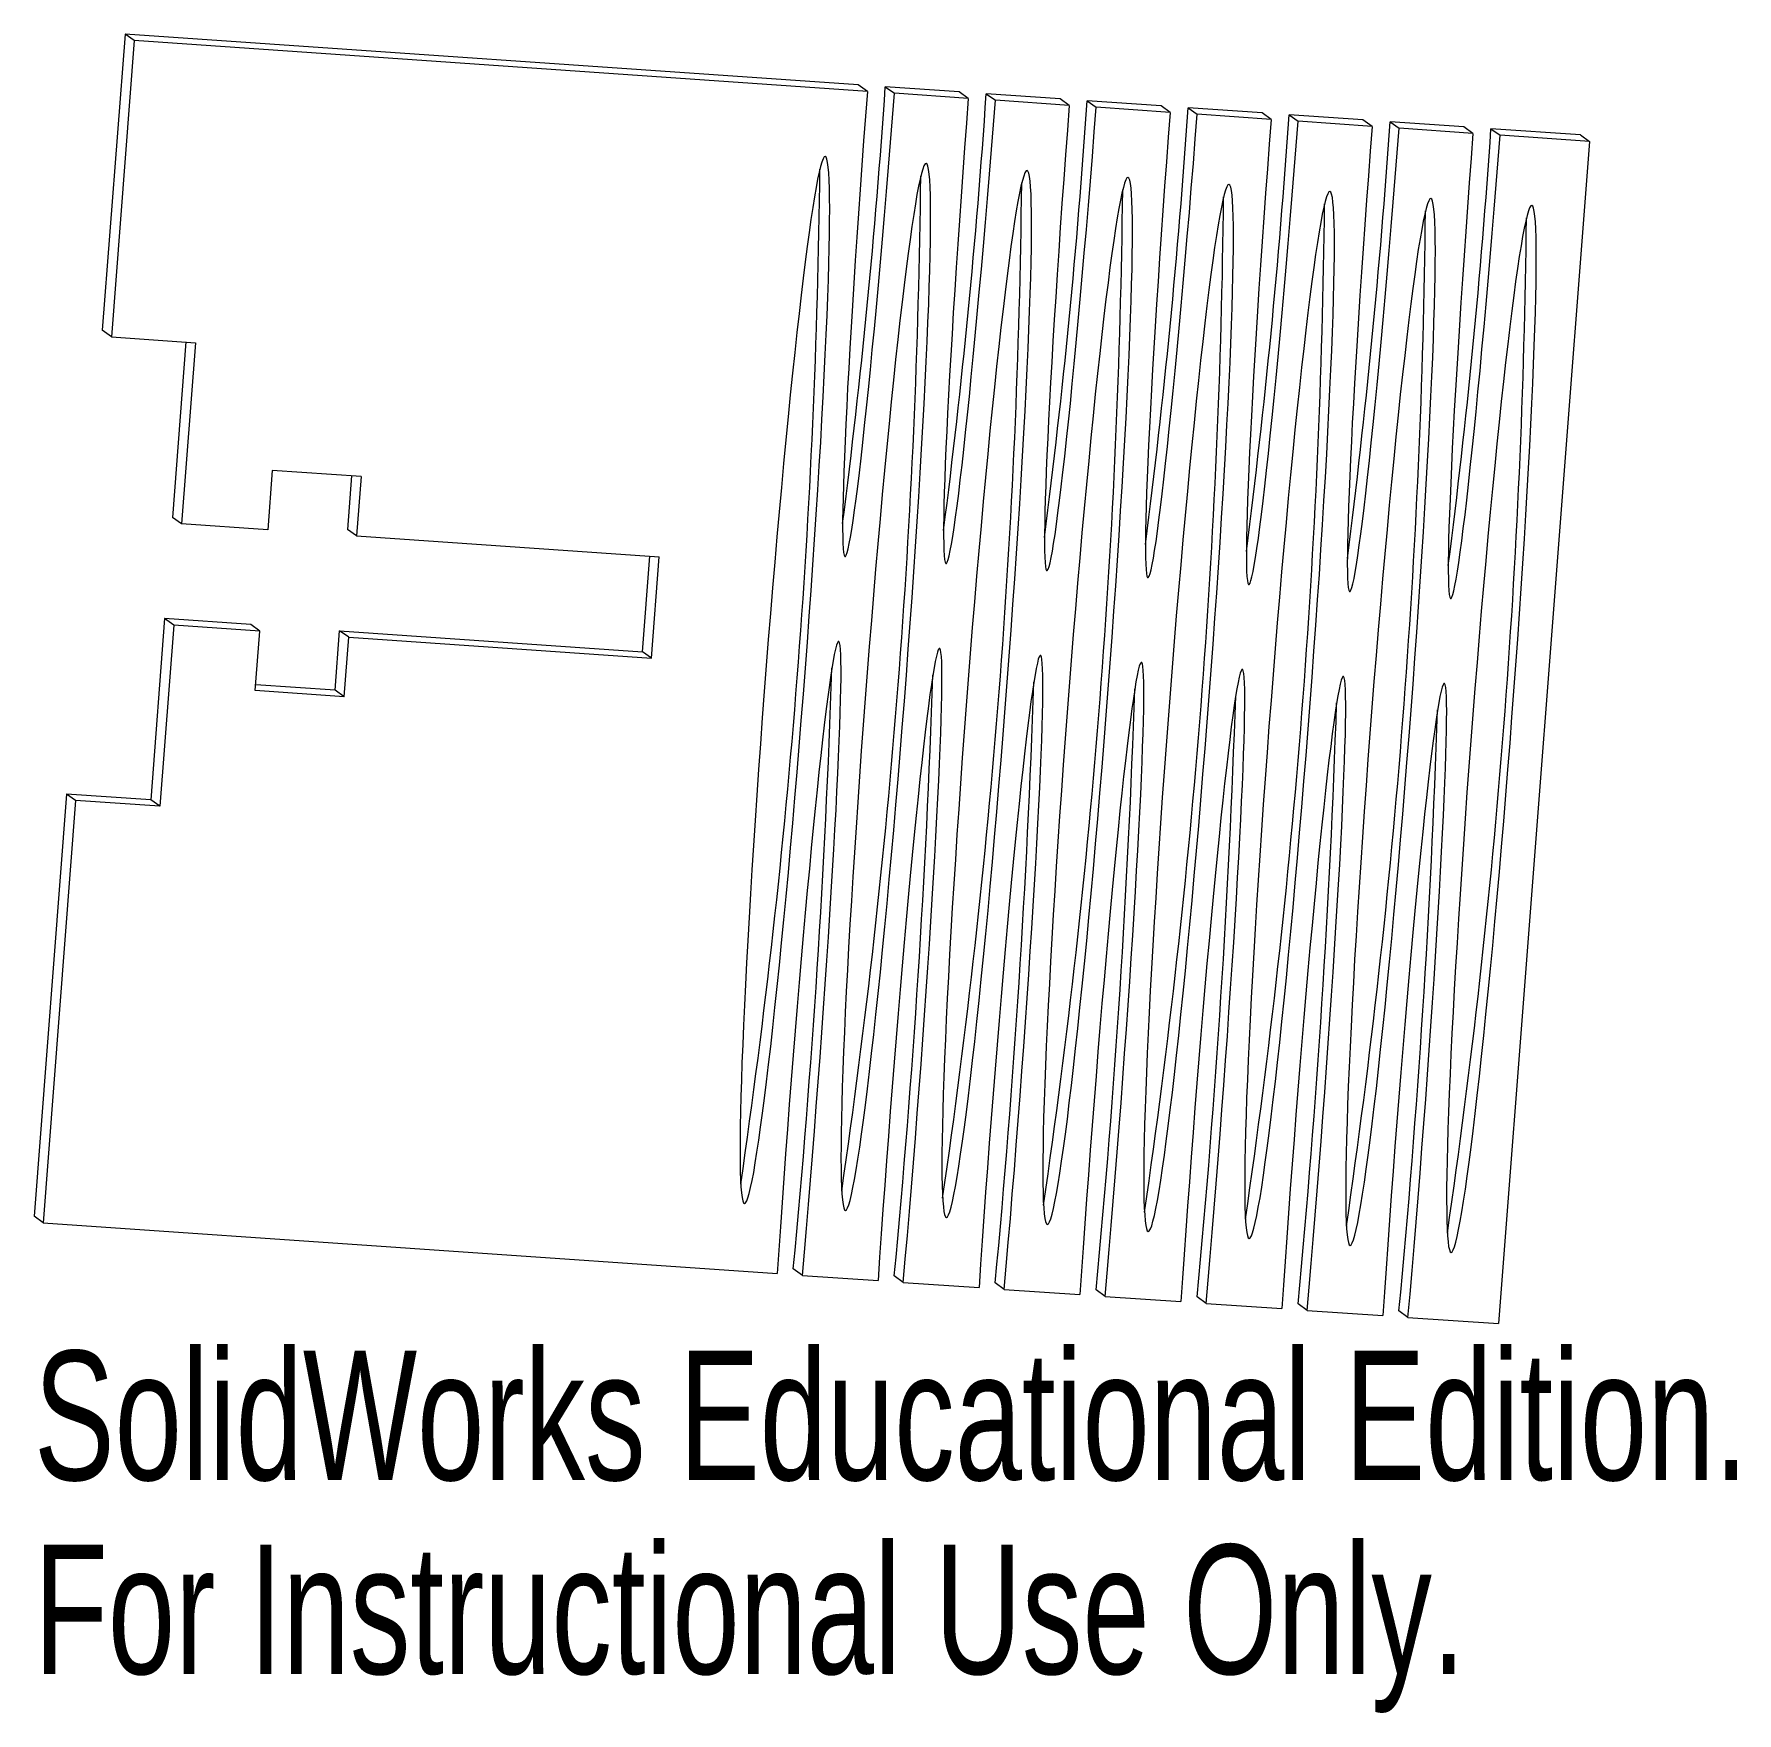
# Model space of a CAD drawing. Header units: inches. Extents: x -1.49 to 1.02, y -0.63 to 1.84.
import ezdxf

# ---------------------------------------------------------------- set-up
doc = ezdxf.new("R2010")
doc.units = ezdxf.units.IN
doc.header["$MEASUREMENT"] = 0
doc.styles.add('SLDTEXTSTYLE0', font='TXT', dxfattribs={"width": 0.7})

msp = doc.modelspace()

# ---------------------------------------------------------------- linework, layer by layer
at = {"color": 7, "linetype": 'Continuous', "lineweight": 15}
for p, q in [((-1.3528, 1.8437), (-1.3864, 1.4075)), ((-1.3394, 1.8341), (-1.3731, 1.3979)), ((-1.3394, 1.8341), (-1.3528, 1.8437)), ((-0.2728, 1.7689), (-1.3528, 1.8437)), ((-0.2594, 1.7593), (-1.3394, 1.8341)), ((-0.2594, 1.7593), (-0.2728, 1.7689)), ((-0.233, 1.7661), (-0.2196, 1.7565)), ((-0.1241, 1.7586), (-0.233, 1.7661)), ((-0.1107, 1.749), (-0.2196, 1.7565)), ((-0.1107, 1.749), (-0.1241, 1.7586)), ((-0.0843, 1.7558), (-0.0709, 1.7462)), ((0.0246, 1.7483), (-0.0843, 1.7558)), ((0.038, 1.7387), (-0.0709, 1.7462)), ((0.038, 1.7387), (0.0246, 1.7483)), ((0.0644, 1.7455), (0.0778, 1.7359)), ((0.1733, 1.738), (0.0644, 1.7455)), ((0.1867, 1.7284), (0.0778, 1.7359)), ((0.1867, 1.7284), (0.1733, 1.738)), ((0.2131, 1.7352), (0.2265, 1.7256)), ((0.322, 1.7277), (0.2131, 1.7352)), ((0.3354, 1.7181), (0.2265, 1.7256)), ((0.3354, 1.7181), (0.322, 1.7277)), ((0.3618, 1.7249), (0.3752, 1.7153)), ((0.4707, 1.7174), (0.3618, 1.7249)), ((0.4841, 1.7078), (0.3752, 1.7153)), ((0.4841, 1.7078), (0.4707, 1.7174)), ((0.5105, 1.7146), (0.5239, 1.705)), ((0.6194, 1.7071), (0.5105, 1.7146)), ((0.6327, 1.6975), (0.6194, 1.7071)), ((0.6327, 1.6975), (0.5239, 1.705)), ((0.6592, 1.7043), (0.6726, 1.6947)), ((0.791, 1.6952), (0.6592, 1.7043)), ((0.8044, 1.6856), (0.6702, -0.0551)), ((0.8044, 1.6856), (0.6726, 1.6947)), ((0.791, 1.6952), (0.8044, 1.6856)), ((-1.3731, 1.3979), (-1.3864, 1.4075)), ((-1.3731, 1.3979), (-1.2492, 1.3893)), ((-1.2632, 1.3903), (-1.2831, 1.1321)), ((-1.2492, 1.3893), (-1.2697, 1.1225)), ((-1.1361, 1.2013), (-1.1428, 1.1138)), ((-1.0052, 1.1922), (-1.1361, 1.2013)), ((-1.0192, 1.1932), (-1.0253, 1.1143)), ((-1.0052, 1.1922), (-1.012, 1.1047)), ((-1.2697, 1.1225), (-1.2831, 1.1321)), ((-1.1428, 1.1138), (-1.2697, 1.1225)), ((-1.012, 1.1047), (-1.0253, 1.1143)), ((-1.012, 1.1047), (-0.5659, 1.0738)), ((-0.5907, 0.9342), (-0.5799, 1.0748)), ((-0.5774, 0.9246), (-0.5659, 1.0738)), ((-1.2946, 0.9829), (-1.3151, 0.7161)), ((-1.2812, 0.9733), (-1.2946, 0.9829)), ((-1.1677, 0.9741), (-1.2946, 0.9829)), ((-1.2812, 0.9733), (-1.3018, 0.7066)), ((-1.1543, 0.9646), (-1.2812, 0.9733)), ((-1.1543, 0.9646), (-1.1677, 0.9741)), ((-1.1611, 0.877), (-1.1543, 0.9646)), ((-1.0436, 0.8775), (-1.0368, 0.9651)), ((-1.0235, 0.9555), (-1.0368, 0.9651)), ((-1.0368, 0.9651), (-0.5907, 0.9342)), ((-1.0302, 0.868), (-1.0235, 0.9555)), ((-1.0235, 0.9555), (-0.5774, 0.9246)), ((-0.5774, 0.9246), (-0.5907, 0.9342)), ((-1.0436, 0.8775), (-1.1604, 0.8856)), ((-1.0302, 0.868), (-1.1611, 0.877)), ((-1.0302, 0.868), (-1.0436, 0.8775)), ((-1.439, 0.7247), (-1.487, 0.103)), ((-1.4257, 0.7151), (-1.4736, 0.0934)), ((-1.4257, 0.7151), (-1.439, 0.7247)), ((-1.3151, 0.7161), (-1.439, 0.7247)), ((-1.3018, 0.7066), (-1.4257, 0.7151)), ((-1.3018, 0.7066), (-1.3151, 0.7161)), ((-1.4736, 0.0934), (-1.487, 0.103)), ((-1.4736, 0.0934), (-0.3923, 0.0185)), ((-0.3552, 0.0159), (-0.3685, 0.0255)), ((-0.3552, 0.0159), (-0.2436, 0.0082)), ((-0.2065, 0.0056), (-0.2198, 0.0152)), ((-0.2065, 0.0056), (-0.0949, -0.0021)), ((-0.0578, -0.0047), (-0.0711, 0.0049)), ((-0.0578, -0.0047), (0.0538, -0.0124)), ((0.0909, -0.015), (0.0776, -0.0054)), ((0.0909, -0.015), (0.2025, -0.0227)), ((0.2396, -0.0253), (0.2263, -0.0157)), ((0.2396, -0.0253), (0.3512, -0.033)), ((0.3883, -0.0356), (0.375, -0.026)), ((0.3883, -0.0356), (0.4999, -0.0433)), ((0.537, -0.0459), (0.5237, -0.0363)), ((0.537, -0.0459), (0.6702, -0.0551))]:
    msp.add_line(p, q, dxfattribs=at)
at = {"color": 7, "linetype": 'Continuous', "lineweight": 15, "flags": 128}
for points in [[(-0.2594, 1.7593), (-0.2622, 1.7229), (-0.2649, 1.6866), (-0.2676, 1.6505), (-0.2701, 1.6148), (-0.2726, 1.5794), (-0.275, 1.5445), (-0.2773, 1.5103), (-0.2794, 1.4767), (-0.2815, 1.4439), (-0.2834, 1.412), (-0.2852, 1.3812), (-0.2869, 1.3513), (-0.2885, 1.3227), (-0.2899, 1.2952), (-0.2912, 1.2691), (-0.2923, 1.2443), (-0.2933, 1.2211), (-0.2941, 1.1993), (-0.2948, 1.1791), (-0.2953, 1.1606), (-0.2956, 1.1437), (-0.2958, 1.1286), (-0.2959, 1.1153), (-0.2957, 1.1038), (-0.2954, 1.0941), (-0.295, 1.0864), (-0.2944, 1.0805), (-0.2936, 1.0766), (-0.2927, 1.0746), (-0.2917, 1.0745), (-0.2905, 1.0764), (-0.2891, 1.0801), (-0.2876, 1.0859), (-0.286, 1.0935), (-0.2842, 1.103), (-0.2823, 1.1144), (-0.2803, 1.1275), (-0.2782, 1.1425), (-0.276, 1.1592), (-0.2736, 1.1776), (-0.2712, 1.1977), (-0.2687, 1.2194), (-0.2661, 1.2425), (-0.2634, 1.2672), (-0.2606, 1.2932), (-0.2578, 1.3205), (-0.255, 1.3491), (-0.2521, 1.3789), (-0.2491, 1.4097), (-0.2462, 1.4415), (-0.2432, 1.4742), (-0.2402, 1.5077), (-0.2372, 1.5419), (-0.2342, 1.5767), (-0.2312, 1.6121), (-0.2283, 1.6478), (-0.2253, 1.6839), (-0.2225, 1.7202), (-0.2196, 1.7565)], [(-0.1107, 1.749), (-0.1135, 1.7126), (-0.1162, 1.6763), (-0.1189, 1.6402), (-0.1214, 1.6045), (-0.1239, 1.5691), (-0.1263, 1.5342), (-0.1286, 1.4999), (-0.1307, 1.4664), (-0.1328, 1.4336), (-0.1347, 1.4017), (-0.1366, 1.3709), (-0.1382, 1.341), (-0.1398, 1.3124), (-0.1412, 1.2849), (-0.1425, 1.2588), (-0.1436, 1.234), (-0.1446, 1.2108), (-0.1454, 1.189), (-0.1461, 1.1688), (-0.1466, 1.1503), (-0.1469, 1.1334), (-0.1471, 1.1183), (-0.1472, 1.105), (-0.147, 1.0935), (-0.1467, 1.0838), (-0.1463, 1.0761), (-0.1457, 1.0702), (-0.1449, 1.0663), (-0.144, 1.0643), (-0.143, 1.0642), (-0.1418, 1.0661), (-0.1404, 1.0698), (-0.1389, 1.0756), (-0.1373, 1.0832), (-0.1355, 1.0927), (-0.1336, 1.1041), (-0.1316, 1.1172), (-0.1295, 1.1322), (-0.1273, 1.1489), (-0.1249, 1.1673), (-0.1225, 1.1874), (-0.12, 1.2091), (-0.1174, 1.2322), (-0.1147, 1.2569), (-0.1119, 1.2829), (-0.1091, 1.3102), (-0.1063, 1.3388), (-0.1034, 1.3686), (-0.1004, 1.3994), (-0.0975, 1.4312), (-0.0945, 1.4639), (-0.0915, 1.4974), (-0.0885, 1.5316), (-0.0855, 1.5664), (-0.0825, 1.6018), (-0.0796, 1.6375), (-0.0766, 1.6736), (-0.0738, 1.7099), (-0.0709, 1.7462)], [(0.038, 1.7387), (0.0352, 1.7023), (0.0325, 1.666), (0.0298, 1.6299), (0.0273, 1.5942), (0.0248, 1.5588), (0.0224, 1.5239), (0.0201, 1.4896), (0.018, 1.4561), (0.0159, 1.4233), (0.014, 1.3914), (0.0121, 1.3606), (0.0105, 1.3307), (0.0089, 1.3021), (0.0075, 1.2746), (0.0062, 1.2485), (0.0051, 1.2237), (0.0041, 1.2005), (0.0033, 1.1787), (0.0026, 1.1585), (0.0021, 1.14), (0.0018, 1.1231), (0.0016, 1.108), (0.0015, 1.0947), (0.0017, 1.0832), (0.0019, 1.0735), (0.0024, 1.0658), (0.003, 1.0599), (0.0037, 1.056), (0.0047, 1.054), (0.0057, 1.0539), (0.0069, 1.0558), (0.0083, 1.0595), (0.0098, 1.0653), (0.0114, 1.0729), (0.0132, 1.0824), (0.015, 1.0938), (0.0171, 1.1069), (0.0192, 1.1219), (0.0214, 1.1386), (0.0238, 1.157), (0.0262, 1.1771), (0.0287, 1.1988), (0.0313, 1.2219), (0.034, 1.2466), (0.0368, 1.2726), (0.0396, 1.2999), (0.0424, 1.3285), (0.0453, 1.3583), (0.0483, 1.3891), (0.0512, 1.4209), (0.0542, 1.4536), (0.0572, 1.4871), (0.0602, 1.5213), (0.0632, 1.5561), (0.0662, 1.5915), (0.0691, 1.6272), (0.0721, 1.6633), (0.0749, 1.6996), (0.0778, 1.7359)], [(0.1867, 1.7284), (0.1839, 1.692), (0.1812, 1.6557), (0.1785, 1.6196), (0.176, 1.5839), (0.1735, 1.5485), (0.1711, 1.5136), (0.1688, 1.4793), (0.1667, 1.4458), (0.1646, 1.413), (0.1627, 1.3811), (0.1608, 1.3503), (0.1592, 1.3204), (0.1576, 1.2918), (0.1562, 1.2643), (0.1549, 1.2382), (0.1538, 1.2134), (0.1528, 1.1902), (0.152, 1.1684), (0.1513, 1.1482), (0.1508, 1.1297), (0.1505, 1.1128), (0.1503, 1.0977), (0.1502, 1.0844), (0.1504, 1.0729), (0.1506, 1.0632), (0.1511, 1.0555), (0.1517, 1.0496), (0.1524, 1.0457), (0.1534, 1.0437), (0.1544, 1.0436), (0.1556, 1.0455), (0.157, 1.0492), (0.1585, 1.055), (0.1601, 1.0626), (0.1619, 1.0721), (0.1637, 1.0835), (0.1658, 1.0966), (0.1679, 1.1116), (0.1701, 1.1283), (0.1725, 1.1467), (0.1749, 1.1668), (0.1774, 1.1885), (0.18, 1.2116), (0.1827, 1.2363), (0.1854, 1.2623), (0.1883, 1.2896), (0.1911, 1.3182), (0.194, 1.348), (0.197, 1.3788), (0.1999, 1.4106), (0.2029, 1.4433), (0.2059, 1.4768), (0.2089, 1.511), (0.2119, 1.5458), (0.2149, 1.5812), (0.2178, 1.6169), (0.2208, 1.653), (0.2236, 1.6893), (0.2265, 1.7256)], [(0.3354, 1.7181), (0.3326, 1.6817), (0.3299, 1.6454), (0.3272, 1.6093), (0.3247, 1.5736), (0.3222, 1.5382), (0.3198, 1.5033), (0.3175, 1.469), (0.3154, 1.4355), (0.3133, 1.4027), (0.3114, 1.3708), (0.3095, 1.34), (0.3079, 1.3101), (0.3063, 1.2815), (0.3049, 1.254), (0.3036, 1.2279), (0.3025, 1.2031), (0.3015, 1.1799), (0.3007, 1.1581), (0.3, 1.1379), (0.2995, 1.1194), (0.2992, 1.1025), (0.299, 1.0874), (0.2989, 1.0741), (0.2991, 1.0626), (0.2993, 1.0529), (0.2998, 1.0452), (0.3004, 1.0393), (0.3011, 1.0354), (0.3021, 1.0334), (0.3031, 1.0333), (0.3043, 1.0352), (0.3057, 1.0389), (0.3072, 1.0447), (0.3088, 1.0523), (0.3106, 1.0618), (0.3124, 1.0732), (0.3145, 1.0863), (0.3166, 1.1013), (0.3188, 1.118), (0.3211, 1.1364), (0.3236, 1.1565), (0.3261, 1.1782), (0.3287, 1.2013), (0.3314, 1.226), (0.3341, 1.252), (0.337, 1.2793), (0.3398, 1.3079), (0.3427, 1.3377), (0.3457, 1.3685), (0.3486, 1.4003), (0.3516, 1.433), (0.3546, 1.4665), (0.3576, 1.5007), (0.3606, 1.5355), (0.3636, 1.5709), (0.3665, 1.6066), (0.3695, 1.6427), (0.3723, 1.679), (0.3752, 1.7153)], [(0.4841, 1.7078), (0.4813, 1.6714), (0.4786, 1.6351), (0.4759, 1.599), (0.4734, 1.5633), (0.4709, 1.5279), (0.4685, 1.493), (0.4662, 1.4587), (0.4641, 1.4252), (0.462, 1.3924), (0.4601, 1.3605), (0.4582, 1.3297), (0.4566, 1.2998), (0.455, 1.2712), (0.4536, 1.2437), (0.4523, 1.2176), (0.4512, 1.1928), (0.4502, 1.1696), (0.4494, 1.1478), (0.4487, 1.1276), (0.4482, 1.1091), (0.4479, 1.0922), (0.4477, 1.0771), (0.4476, 1.0638), (0.4478, 1.0523), (0.448, 1.0426), (0.4485, 1.0349), (0.4491, 1.029), (0.4498, 1.0251), (0.4508, 1.0231), (0.4518, 1.023), (0.453, 1.0248), (0.4544, 1.0286), (0.4559, 1.0344), (0.4575, 1.042), (0.4593, 1.0515), (0.4611, 1.0629), (0.4631, 1.076), (0.4653, 1.091), (0.4675, 1.1077), (0.4698, 1.1261), (0.4723, 1.1462), (0.4748, 1.1678), (0.4774, 1.191), (0.4801, 1.2157), (0.4828, 1.2417), (0.4857, 1.269), (0.4885, 1.2976), (0.4914, 1.3274), (0.4944, 1.3582), (0.4973, 1.39), (0.5003, 1.4227), (0.5033, 1.4562), (0.5063, 1.4904), (0.5093, 1.5252), (0.5123, 1.5606), (0.5152, 1.5963), (0.5182, 1.6324), (0.521, 1.6687), (0.5239, 1.705)], [(0.6327, 1.6975), (0.63, 1.6611), (0.6273, 1.6248), (0.6246, 1.5887), (0.6221, 1.553), (0.6196, 1.5176), (0.6172, 1.4827), (0.6149, 1.4484), (0.6128, 1.4149), (0.6107, 1.3821), (0.6088, 1.3502), (0.6069, 1.3194), (0.6052, 1.2895), (0.6037, 1.2609), (0.6023, 1.2334), (0.601, 1.2073), (0.5999, 1.1825), (0.5989, 1.1593), (0.5981, 1.1375), (0.5974, 1.1173), (0.5969, 1.0988), (0.5966, 1.0819), (0.5964, 1.0668), (0.5963, 1.0535), (0.5965, 1.042), (0.5967, 1.0323), (0.5972, 1.0246), (0.5978, 1.0187), (0.5985, 1.0148), (0.5994, 1.0128), (0.6005, 1.0127), (0.6017, 1.0145), (0.6031, 1.0183), (0.6046, 1.0241), (0.6062, 1.0317), (0.608, 1.0412), (0.6098, 1.0526), (0.6118, 1.0657), (0.614, 1.0807), (0.6162, 1.0974), (0.6185, 1.1158), (0.621, 1.1359), (0.6235, 1.1575), (0.6261, 1.1807), (0.6288, 1.2054), (0.6315, 1.2314), (0.6344, 1.2587), (0.6372, 1.2873), (0.6401, 1.3171), (0.6431, 1.3479), (0.646, 1.3797), (0.649, 1.4124), (0.652, 1.4459), (0.655, 1.4801), (0.658, 1.5149), (0.661, 1.5503), (0.6639, 1.586), (0.6669, 1.6221), (0.6697, 1.6584), (0.6726, 1.6947)], [(-0.4404, 0.1218), (-0.4389, 0.1227), (-0.4372, 0.1255), (-0.4354, 0.1302), (-0.4335, 0.1367), (-0.4314, 0.1452), (-0.4293, 0.1555), (-0.4269, 0.1676), (-0.4245, 0.1816), (-0.422, 0.1973), (-0.4194, 0.2148), (-0.4166, 0.2339), (-0.4138, 0.2547), (-0.4109, 0.277), (-0.408, 0.3009), (-0.4049, 0.3263), (-0.4018, 0.353), (-0.3987, 0.3811), (-0.3955, 0.4105), (-0.3922, 0.4411), (-0.389, 0.4728), (-0.3857, 0.5056), (-0.3824, 0.5393), (-0.3791, 0.5738), (-0.3758, 0.6092), (-0.3726, 0.6453), (-0.3693, 0.682), (-0.3661, 0.7192), (-0.3629, 0.7569), (-0.3597, 0.7949), (-0.3567, 0.8331), (-0.3536, 0.8715), (-0.3507, 0.9099), (-0.3478, 0.9483), (-0.345, 0.9866), (-0.3423, 1.0246), (-0.3396, 1.0623), (-0.3371, 1.0996), (-0.3347, 1.1363), (-0.3324, 1.1725), (-0.3302, 1.208), (-0.3282, 1.2426), (-0.3263, 1.2764), (-0.3245, 1.3093), (-0.3229, 1.3411), (-0.3214, 1.3718), (-0.32, 1.4013), (-0.3188, 1.4295), (-0.3178, 1.4565), (-0.3169, 1.482), (-0.3162, 1.506), (-0.3156, 1.5285), (-0.3152, 1.5495), (-0.315, 1.5688), (-0.3149, 1.5864), (-0.315, 1.6023), (-0.3153, 1.6164), (-0.3157, 1.6288), (-0.3163, 1.6393), (-0.317, 1.6479), (-0.3179, 1.6547), (-0.319, 1.6596), (-0.3202, 1.6625), (-0.3215, 1.6636), (-0.3231, 1.6627), (-0.3247, 1.66), (-0.3265, 1.6553), (-0.3284, 1.6487), (-0.3305, 1.6403), (-0.3327, 1.6299), (-0.335, 1.6178), (-0.3374, 1.6038), (-0.3399, 1.5881), (-0.3426, 1.5707), (-0.3453, 1.5515), (-0.3481, 1.5308), (-0.351, 1.5084), (-0.354, 1.4845), (-0.357, 1.4592), (-0.3601, 1.4324), (-0.3633, 1.4043), (-0.3665, 1.3749), (-0.3697, 1.3443), (-0.3729, 1.3126), (-0.3762, 1.2799), (-0.3795, 1.2462), (-0.3828, 1.2116), (-0.3861, 1.1762), (-0.3894, 1.1401), (-0.3926, 1.1034), (-0.3959, 1.0662), (-0.399, 1.0285), (-0.4022, 0.9906), (-0.4053, 0.9523), (-0.4083, 0.9139), (-0.4113, 0.8755), (-0.4142, 0.8371), (-0.417, 0.7988), (-0.4197, 0.7608), (-0.4223, 0.7231), (-0.4248, 0.6859), (-0.4272, 0.6491), (-0.4295, 0.6129), (-0.4317, 0.5775), (-0.4337, 0.5428), (-0.4357, 0.509), (-0.4374, 0.4762), (-0.4391, 0.4443), (-0.4406, 0.4136), (-0.4419, 0.3841), (-0.4431, 0.3559), (-0.4441, 0.329), (-0.445, 0.3035), (-0.4457, 0.2794), (-0.4463, 0.2569), (-0.4467, 0.236), (-0.4469, 0.2167), (-0.447, 0.199), (-0.4469, 0.1831), (-0.4467, 0.169), (-0.4463, 0.1567), (-0.4457, 0.1462), (-0.4449, 0.1375), (-0.444, 0.1307), (-0.443, 0.1259), (-0.4418, 0.1229), (-0.4404, 0.1218)], [(-0.2917, 0.1115), (-0.2902, 0.1124), (-0.2885, 0.1152), (-0.2867, 0.1199), (-0.2848, 0.1264), (-0.2827, 0.1349), (-0.2806, 0.1452), (-0.2782, 0.1573), (-0.2758, 0.1713), (-0.2733, 0.187), (-0.2707, 0.2045), (-0.2679, 0.2236), (-0.2651, 0.2444), (-0.2622, 0.2667), (-0.2593, 0.2906), (-0.2562, 0.316), (-0.2531, 0.3427), (-0.25, 0.3708), (-0.2468, 0.4002), (-0.2435, 0.4308), (-0.2403, 0.4625), (-0.237, 0.4953), (-0.2337, 0.529), (-0.2304, 0.5635), (-0.2271, 0.5989), (-0.2239, 0.635), (-0.2206, 0.6717), (-0.2174, 0.7089), (-0.2142, 0.7466), (-0.211, 0.7846), (-0.208, 0.8228), (-0.2049, 0.8612), (-0.202, 0.8996), (-0.1991, 0.938), (-0.1963, 0.9763), (-0.1936, 1.0143), (-0.1909, 1.052), (-0.1884, 1.0893), (-0.186, 1.126), (-0.1837, 1.1622), (-0.1815, 1.1977), (-0.1795, 1.2323), (-0.1776, 1.2661), (-0.1758, 1.299), (-0.1742, 1.3308), (-0.1727, 1.3615), (-0.1713, 1.391), (-0.1701, 1.4192), (-0.1691, 1.4462), (-0.1682, 1.4717), (-0.1675, 1.4957), (-0.1669, 1.5182), (-0.1665, 1.5392), (-0.1663, 1.5585), (-0.1662, 1.5761), (-0.1663, 1.592), (-0.1666, 1.6061), (-0.167, 1.6185), (-0.1676, 1.629), (-0.1683, 1.6376), (-0.1692, 1.6444), (-0.1703, 1.6493), (-0.1715, 1.6522), (-0.1728, 1.6533), (-0.1744, 1.6524), (-0.176, 1.6497), (-0.1778, 1.645), (-0.1797, 1.6384), (-0.1818, 1.63), (-0.184, 1.6196), (-0.1863, 1.6075), (-0.1887, 1.5935), (-0.1912, 1.5778), (-0.1939, 1.5604), (-0.1966, 1.5412), (-0.1994, 1.5205), (-0.2023, 1.4981), (-0.2053, 1.4742), (-0.2083, 1.4489), (-0.2114, 1.4221), (-0.2146, 1.394), (-0.2178, 1.3646), (-0.221, 1.334), (-0.2243, 1.3023), (-0.2275, 1.2696), (-0.2308, 1.2359), (-0.2341, 1.2013), (-0.2374, 1.1659), (-0.2407, 1.1298), (-0.2439, 1.0931), (-0.2472, 1.0559), (-0.2503, 1.0182), (-0.2535, 0.9803), (-0.2566, 0.942), (-0.2596, 0.9036), (-0.2626, 0.8652), (-0.2655, 0.8268), (-0.2683, 0.7885), (-0.271, 0.7505), (-0.2736, 0.7128), (-0.2761, 0.6756), (-0.2785, 0.6388), (-0.2808, 0.6026), (-0.283, 0.5672), (-0.285, 0.5325), (-0.287, 0.4987), (-0.2887, 0.4659), (-0.2904, 0.434), (-0.2919, 0.4033), (-0.2932, 0.3738), (-0.2944, 0.3456), (-0.2954, 0.3187), (-0.2963, 0.2932), (-0.297, 0.2691), (-0.2976, 0.2466), (-0.298, 0.2257), (-0.2982, 0.2064), (-0.2983, 0.1887), (-0.2982, 0.1728), (-0.298, 0.1587), (-0.2976, 0.1464), (-0.297, 0.1359), (-0.2962, 0.1272), (-0.2953, 0.1204), (-0.2943, 0.1156), (-0.2931, 0.1126), (-0.2917, 0.1115)], [(-0.143, 0.1012), (-0.1415, 0.1021), (-0.1398, 0.1049), (-0.138, 0.1096), (-0.1361, 0.1161), (-0.134, 0.1246), (-0.1319, 0.1349), (-0.1296, 0.147), (-0.1271, 0.161), (-0.1246, 0.1767), (-0.122, 0.1942), (-0.1192, 0.2133), (-0.1164, 0.2341), (-0.1135, 0.2564), (-0.1106, 0.2803), (-0.1075, 0.3057), (-0.1044, 0.3324), (-0.1013, 0.3605), (-0.0981, 0.3899), (-0.0949, 0.4205), (-0.0916, 0.4522), (-0.0883, 0.4849), (-0.085, 0.5187), (-0.0817, 0.5532), (-0.0784, 0.5886), (-0.0752, 0.6247), (-0.0719, 0.6614), (-0.0687, 0.6986), (-0.0655, 0.7363), (-0.0624, 0.7743), (-0.0593, 0.8125), (-0.0562, 0.8509), (-0.0533, 0.8893), (-0.0504, 0.9277), (-0.0476, 0.966), (-0.0449, 1.004), (-0.0422, 1.0417), (-0.0397, 1.079), (-0.0373, 1.1157), (-0.035, 1.1519), (-0.0329, 1.1874), (-0.0308, 1.222), (-0.0289, 1.2558), (-0.0271, 1.2887), (-0.0255, 1.3205), (-0.024, 1.3512), (-0.0226, 1.3807), (-0.0214, 1.4089), (-0.0204, 1.4359), (-0.0195, 1.4614), (-0.0188, 1.4854), (-0.0182, 1.5079), (-0.0178, 1.5289), (-0.0176, 1.5482), (-0.0175, 1.5658), (-0.0176, 1.5817), (-0.0179, 1.5958), (-0.0183, 1.6082), (-0.0189, 1.6187), (-0.0196, 1.6273), (-0.0205, 1.6341), (-0.0216, 1.639), (-0.0228, 1.6419), (-0.0241, 1.643), (-0.0257, 1.6421), (-0.0273, 1.6394), (-0.0291, 1.6347), (-0.031, 1.6281), (-0.0331, 1.6197), (-0.0353, 1.6093), (-0.0376, 1.5972), (-0.04, 1.5832), (-0.0425, 1.5675), (-0.0452, 1.5501), (-0.0479, 1.5309), (-0.0507, 1.5102), (-0.0536, 1.4878), (-0.0566, 1.4639), (-0.0596, 1.4386), (-0.0627, 1.4118), (-0.0659, 1.3837), (-0.0691, 1.3543), (-0.0723, 1.3237), (-0.0756, 1.292), (-0.0788, 1.2593), (-0.0821, 1.2256), (-0.0854, 1.191), (-0.0887, 1.1556), (-0.092, 1.1195), (-0.0952, 1.0828), (-0.0985, 1.0456), (-0.1016, 1.0079), (-0.1048, 0.97), (-0.1079, 0.9317), (-0.1109, 0.8933), (-0.1139, 0.8549), (-0.1168, 0.8165), (-0.1196, 0.7782), (-0.1223, 0.7402), (-0.1249, 0.7025), (-0.1274, 0.6653), (-0.1298, 0.6285), (-0.1321, 0.5923), (-0.1343, 0.5569), (-0.1363, 0.5222), (-0.1383, 0.4884), (-0.14, 0.4556), (-0.1417, 0.4237), (-0.1432, 0.393), (-0.1445, 0.3635), (-0.1457, 0.3353), (-0.1467, 0.3084), (-0.1476, 0.2829), (-0.1484, 0.2588), (-0.1489, 0.2363), (-0.1493, 0.2154), (-0.1496, 0.1961), (-0.1496, 0.1784), (-0.1495, 0.1625), (-0.1493, 0.1484), (-0.1489, 0.1361), (-0.1483, 0.1256), (-0.1475, 0.1169), (-0.1466, 0.1101), (-0.1456, 0.1053), (-0.1444, 0.1023), (-0.143, 0.1012)], [(0.0057, 0.0909), (0.0072, 0.0918), (0.0089, 0.0946), (0.0107, 0.0993), (0.0126, 0.1058), (0.0147, 0.1143), (0.0168, 0.1246), (0.0191, 0.1367), (0.0216, 0.1507), (0.0241, 0.1664), (0.0267, 0.1839), (0.0295, 0.203), (0.0323, 0.2238), (0.0352, 0.2461), (0.0381, 0.27), (0.0412, 0.2954), (0.0443, 0.3221), (0.0474, 0.3502), (0.0506, 0.3796), (0.0538, 0.4102), (0.0571, 0.4419), (0.0604, 0.4746), (0.0637, 0.5084), (0.067, 0.5429), (0.0703, 0.5783), (0.0735, 0.6144), (0.0768, 0.6511), (0.08, 0.6883), (0.0832, 0.726), (0.0863, 0.764), (0.0894, 0.8022), (0.0925, 0.8406), (0.0954, 0.879), (0.0983, 0.9174), (0.1011, 0.9557), (0.1038, 0.9937), (0.1065, 1.0314), (0.109, 1.0687), (0.1114, 1.1054), (0.1137, 1.1416), (0.1158, 1.1771), (0.1179, 1.2117), (0.1198, 1.2455), (0.1216, 1.2784), (0.1232, 1.3102), (0.1247, 1.3409), (0.1261, 1.3704), (0.1273, 1.3986), (0.1283, 1.4256), (0.1292, 1.4511), (0.1299, 1.4751), (0.1305, 1.4976), (0.1309, 1.5186), (0.1311, 1.5379), (0.1312, 1.5555), (0.1311, 1.5714), (0.1308, 1.5855), (0.1304, 1.5979), (0.1298, 1.6084), (0.1291, 1.617), (0.1282, 1.6238), (0.1271, 1.6287), (0.1259, 1.6316), (0.1245, 1.6327), (0.123, 1.6318), (0.1214, 1.6291), (0.1196, 1.6244), (0.1177, 1.6178), (0.1156, 1.6094), (0.1134, 1.599), (0.1111, 1.5869), (0.1087, 1.5729), (0.1062, 1.5572), (0.1035, 1.5398), (0.1008, 1.5206), (0.098, 1.4999), (0.0951, 1.4775), (0.0921, 1.4536), (0.0891, 1.4283), (0.086, 1.4015), (0.0828, 1.3734), (0.0796, 1.344), (0.0764, 1.3134), (0.0731, 1.2817), (0.0699, 1.249), (0.0666, 1.2153), (0.0633, 1.1807), (0.06, 1.1453), (0.0567, 1.1092), (0.0535, 1.0725), (0.0502, 1.0353), (0.047, 0.9976), (0.0439, 0.9597), (0.0408, 0.9214), (0.0378, 0.883), (0.0348, 0.8446), (0.0319, 0.8062), (0.0291, 0.7679), (0.0264, 0.7299), (0.0238, 0.6922), (0.0213, 0.655), (0.0189, 0.6182), (0.0166, 0.582), (0.0144, 0.5466), (0.0124, 0.5119), (0.0104, 0.4781), (0.0087, 0.4453), (0.007, 0.4134), (0.0055, 0.3827), (0.0042, 0.3532), (0.003, 0.325), (0.002, 0.2981), (0.0011, 0.2726), (0.0003, 0.2485), (-0.0002, 0.226), (-0.0006, 0.2051), (-0.0009, 0.1858), (-0.0009, 0.1681), (-0.0008, 0.1522), (-0.0006, 0.1381), (-0.0002, 0.1258), (0.0004, 0.1153), (0.0012, 0.1066), (0.0021, 0.0998), (0.0031, 0.095), (0.0043, 0.092), (0.0057, 0.0909)], [(0.1544, 0.0806), (0.1559, 0.0815), (0.1576, 0.0843), (0.1594, 0.089), (0.1613, 0.0955), (0.1634, 0.104), (0.1655, 0.1143), (0.1678, 0.1264), (0.1703, 0.1404), (0.1728, 0.1561), (0.1754, 0.1736), (0.1782, 0.1927), (0.181, 0.2135), (0.1839, 0.2358), (0.1868, 0.2597), (0.1899, 0.2851), (0.193, 0.3118), (0.1961, 0.3399), (0.1993, 0.3693), (0.2025, 0.3999), (0.2058, 0.4316), (0.2091, 0.4643), (0.2124, 0.4981), (0.2157, 0.5326), (0.219, 0.568), (0.2222, 0.6041), (0.2255, 0.6408), (0.2287, 0.678), (0.2319, 0.7157), (0.235, 0.7537), (0.2381, 0.7919), (0.2412, 0.8303), (0.2441, 0.8687), (0.247, 0.9071), (0.2498, 0.9454), (0.2525, 0.9834), (0.2552, 1.0211), (0.2577, 1.0584), (0.2601, 1.0951), (0.2624, 1.1313), (0.2645, 1.1668), (0.2666, 1.2014), (0.2685, 1.2352), (0.2703, 1.2681), (0.2719, 1.2999), (0.2734, 1.3306), (0.2748, 1.3601), (0.276, 1.3883), (0.277, 1.4153), (0.2779, 1.4408), (0.2786, 1.4648), (0.2792, 1.4873), (0.2796, 1.5083), (0.2798, 1.5276), (0.2799, 1.5452), (0.2798, 1.5611), (0.2795, 1.5752), (0.2791, 1.5876), (0.2785, 1.5981), (0.2778, 1.6067), (0.2769, 1.6135), (0.2758, 1.6184), (0.2746, 1.6213), (0.2732, 1.6224), (0.2717, 1.6215), (0.2701, 1.6188), (0.2683, 1.6141), (0.2664, 1.6075), (0.2643, 1.5991), (0.2621, 1.5887), (0.2598, 1.5766), (0.2574, 1.5626), (0.2549, 1.5469), (0.2522, 1.5295), (0.2495, 1.5103), (0.2467, 1.4896), (0.2438, 1.4672), (0.2408, 1.4433), (0.2378, 1.418), (0.2347, 1.3912), (0.2315, 1.3631), (0.2283, 1.3337), (0.2251, 1.3031), (0.2218, 1.2714), (0.2186, 1.2387), (0.2153, 1.205), (0.212, 1.1704), (0.2087, 1.135), (0.2054, 1.0989), (0.2022, 1.0622), (0.1989, 1.025), (0.1957, 0.9873), (0.1926, 0.9494), (0.1895, 0.9111), (0.1865, 0.8727), (0.1835, 0.8343), (0.1806, 0.7959), (0.1778, 0.7576), (0.1751, 0.7196), (0.1725, 0.6819), (0.17, 0.6447), (0.1676, 0.6079), (0.1653, 0.5717), (0.1631, 0.5363), (0.1611, 0.5016), (0.1591, 0.4678), (0.1574, 0.435), (0.1557, 0.4031), (0.1542, 0.3724), (0.1529, 0.3429), (0.1517, 0.3147), (0.1506, 0.2878), (0.1498, 0.2623), (0.149, 0.2382), (0.1485, 0.2157), (0.1481, 0.1948), (0.1478, 0.1755), (0.1478, 0.1578), (0.1479, 0.1419), (0.1481, 0.1278), (0.1485, 0.1155), (0.1491, 0.105), (0.1499, 0.0963), (0.1508, 0.0895), (0.1518, 0.0847), (0.153, 0.0817), (0.1544, 0.0806)], [(0.3031, 0.0703), (0.3046, 0.0712), (0.3063, 0.074), (0.3081, 0.0787), (0.31, 0.0852), (0.312, 0.0937), (0.3142, 0.104), (0.3165, 0.1161), (0.319, 0.1301), (0.3215, 0.1458), (0.3241, 0.1633), (0.3268, 0.1824), (0.3297, 0.2032), (0.3326, 0.2255), (0.3355, 0.2494), (0.3386, 0.2748), (0.3417, 0.3015), (0.3448, 0.3296), (0.348, 0.359), (0.3512, 0.3896), (0.3545, 0.4213), (0.3578, 0.454), (0.3611, 0.4878), (0.3644, 0.5223), (0.3677, 0.5577), (0.3709, 0.5938), (0.3742, 0.6305), (0.3774, 0.6677), (0.3806, 0.7054), (0.3837, 0.7434), (0.3868, 0.7816), (0.3899, 0.82), (0.3928, 0.8584), (0.3957, 0.8968), (0.3985, 0.9351), (0.4012, 0.9731), (0.4039, 1.0108), (0.4064, 1.0481), (0.4088, 1.0848), (0.4111, 1.121), (0.4132, 1.1565), (0.4153, 1.1911), (0.4172, 1.2249), (0.419, 1.2578), (0.4206, 1.2896), (0.4221, 1.3203), (0.4235, 1.3498), (0.4247, 1.378), (0.4257, 1.405), (0.4266, 1.4305), (0.4273, 1.4545), (0.4279, 1.477), (0.4283, 1.498), (0.4285, 1.5173), (0.4286, 1.5349), (0.4285, 1.5508), (0.4282, 1.5649), (0.4278, 1.5773), (0.4272, 1.5878), (0.4265, 1.5964), (0.4256, 1.6032), (0.4245, 1.6081), (0.4233, 1.611), (0.4219, 1.6121), (0.4204, 1.6112), (0.4188, 1.6085), (0.417, 1.6038), (0.4151, 1.5972), (0.413, 1.5888), (0.4108, 1.5784), (0.4085, 1.5663), (0.4061, 1.5523), (0.4035, 1.5366), (0.4009, 1.5192), (0.3982, 1.5), (0.3954, 1.4793), (0.3925, 1.4569), (0.3895, 1.433), (0.3865, 1.4077), (0.3834, 1.3809), (0.3802, 1.3528), (0.377, 1.3234), (0.3738, 1.2928), (0.3705, 1.2611), (0.3673, 1.2284), (0.364, 1.1947), (0.3607, 1.1601), (0.3574, 1.1247), (0.3541, 1.0886), (0.3509, 1.0519), (0.3476, 1.0147), (0.3444, 0.977), (0.3413, 0.9391), (0.3382, 0.9008), (0.3352, 0.8624), (0.3322, 0.824), (0.3293, 0.7856), (0.3265, 0.7473), (0.3238, 0.7093), (0.3212, 0.6716), (0.3187, 0.6344), (0.3163, 0.5976), (0.314, 0.5614), (0.3118, 0.526), (0.3098, 0.4913), (0.3078, 0.4575), (0.3061, 0.4247), (0.3044, 0.3928), (0.3029, 0.3621), (0.3016, 0.3326), (0.3004, 0.3044), (0.2993, 0.2775), (0.2985, 0.252), (0.2977, 0.2279), (0.2972, 0.2054), (0.2968, 0.1845), (0.2965, 0.1652), (0.2965, 0.1475), (0.2966, 0.1316), (0.2968, 0.1175), (0.2972, 0.1052), (0.2978, 0.0947), (0.2986, 0.086), (0.2995, 0.0792), (0.3005, 0.0744), (0.3017, 0.0714), (0.3031, 0.0703)], [(0.4518, 0.06), (0.4533, 0.0609), (0.455, 0.0637), (0.4568, 0.0683), (0.4587, 0.0749), (0.4607, 0.0834), (0.4629, 0.0937), (0.4652, 0.1058), (0.4677, 0.1198), (0.4702, 0.1355), (0.4728, 0.153), (0.4755, 0.1721), (0.4784, 0.1929), (0.4813, 0.2152), (0.4842, 0.2391), (0.4873, 0.2645), (0.4904, 0.2912), (0.4935, 0.3193), (0.4967, 0.3487), (0.4999, 0.3793), (0.5032, 0.411), (0.5065, 0.4437), (0.5098, 0.4775), (0.5131, 0.512), (0.5163, 0.5474), (0.5196, 0.5835), (0.5229, 0.6202), (0.5261, 0.6574), (0.5293, 0.6951), (0.5324, 0.7331), (0.5355, 0.7713), (0.5386, 0.8097), (0.5415, 0.8481), (0.5444, 0.8865), (0.5472, 0.9248), (0.5499, 0.9628), (0.5526, 1.0005), (0.5551, 1.0378), (0.5575, 1.0745), (0.5598, 1.1107), (0.5619, 1.1462), (0.564, 1.1808), (0.5659, 1.2146), (0.5677, 1.2475), (0.5693, 1.2793), (0.5708, 1.31), (0.5722, 1.3395), (0.5734, 1.3677), (0.5744, 1.3947), (0.5753, 1.4202), (0.576, 1.4442), (0.5766, 1.4667), (0.577, 1.4877), (0.5772, 1.507), (0.5773, 1.5246), (0.5772, 1.5405), (0.5769, 1.5546), (0.5765, 1.567), (0.5759, 1.5775), (0.5752, 1.5861), (0.5743, 1.5929), (0.5732, 1.5978), (0.572, 1.6007), (0.5706, 1.6018), (0.5691, 1.6009), (0.5675, 1.5982), (0.5657, 1.5935), (0.5638, 1.5869), (0.5617, 1.5785), (0.5595, 1.5681), (0.5572, 1.556), (0.5548, 1.542), (0.5522, 1.5263), (0.5496, 1.5089), (0.5469, 1.4897), (0.5441, 1.469), (0.5412, 1.4466), (0.5382, 1.4227), (0.5352, 1.3974), (0.5321, 1.3706), (0.5289, 1.3425), (0.5257, 1.3131), (0.5225, 1.2825), (0.5192, 1.2508), (0.516, 1.2181), (0.5127, 1.1844), (0.5094, 1.1498), (0.5061, 1.1144), (0.5028, 1.0783), (0.4996, 1.0416), (0.4963, 1.0044), (0.4931, 0.9667), (0.49, 0.9288), (0.4869, 0.8905), (0.4839, 0.8521), (0.4809, 0.8137), (0.478, 0.7753), (0.4752, 0.737), (0.4725, 0.699), (0.4699, 0.6613), (0.4674, 0.6241), (0.465, 0.5873), (0.4627, 0.5511), (0.4605, 0.5157), (0.4584, 0.481), (0.4565, 0.4472), (0.4548, 0.4144), (0.4531, 0.3825), (0.4516, 0.3518), (0.4503, 0.3223), (0.4491, 0.2941), (0.448, 0.2672), (0.4472, 0.2417), (0.4464, 0.2176), (0.4459, 0.1951), (0.4455, 0.1742), (0.4452, 0.1549), (0.4452, 0.1372), (0.4453, 0.1213), (0.4455, 0.1072), (0.4459, 0.0949), (0.4465, 0.0844), (0.4473, 0.0757), (0.4482, 0.0689), (0.4492, 0.0641), (0.4504, 0.0611), (0.4518, 0.06)], [(0.6005, 0.0497), (0.602, 0.0506), (0.6037, 0.0534), (0.6055, 0.058), (0.6074, 0.0646), (0.6094, 0.0731), (0.6116, 0.0834), (0.6139, 0.0955), (0.6164, 0.1095), (0.6189, 0.1252), (0.6215, 0.1427), (0.6242, 0.1618), (0.6271, 0.1826), (0.63, 0.2049), (0.6329, 0.2288), (0.636, 0.2542), (0.6391, 0.2809), (0.6422, 0.309), (0.6454, 0.3384), (0.6486, 0.369), (0.6519, 0.4007), (0.6552, 0.4334), (0.6585, 0.4672), (0.6618, 0.5017), (0.665, 0.5371), (0.6683, 0.5732), (0.6716, 0.6099), (0.6748, 0.6471), (0.678, 0.6848), (0.6811, 0.7228), (0.6842, 0.761), (0.6873, 0.7994), (0.6902, 0.8378), (0.6931, 0.8762), (0.6959, 0.9145), (0.6986, 0.9525), (0.7012, 0.9902), (0.7038, 1.0275), (0.7062, 1.0642), (0.7085, 1.1004), (0.7106, 1.1359), (0.7127, 1.1705), (0.7146, 1.2043), (0.7164, 1.2372), (0.718, 1.269), (0.7195, 1.2997), (0.7209, 1.3292), (0.722, 1.3574), (0.7231, 1.3844), (0.724, 1.4099), (0.7247, 1.4339), (0.7253, 1.4564), (0.7257, 1.4774), (0.7259, 1.4967), (0.726, 1.5143), (0.7259, 1.5302), (0.7256, 1.5443), (0.7252, 1.5567), (0.7246, 1.5672), (0.7239, 1.5758), (0.723, 1.5826), (0.7219, 1.5875), (0.7207, 1.5904), (0.7193, 1.5915), (0.7178, 1.5906), (0.7162, 1.5879), (0.7144, 1.5832), (0.7124, 1.5766), (0.7104, 1.5682), (0.7082, 1.5578), (0.7059, 1.5457), (0.7035, 1.5317), (0.7009, 1.516), (0.6983, 1.4986), (0.6956, 1.4794), (0.6928, 1.4587), (0.6899, 1.4363), (0.6869, 1.4124), (0.6839, 1.3871), (0.6808, 1.3603), (0.6776, 1.3322), (0.6744, 1.3028), (0.6712, 1.2722), (0.6679, 1.2405), (0.6647, 1.2078), (0.6614, 1.1741), (0.6581, 1.1395), (0.6548, 1.1041), (0.6515, 1.068), (0.6483, 1.0313), (0.645, 0.9941), (0.6418, 0.9564), (0.6387, 0.9185), (0.6356, 0.8802), (0.6326, 0.8418), (0.6296, 0.8034), (0.6267, 0.765), (0.6239, 0.7267), (0.6212, 0.6887), (0.6186, 0.651), (0.6161, 0.6138), (0.6137, 0.577), (0.6114, 0.5408), (0.6092, 0.5054), (0.6071, 0.4707), (0.6052, 0.4369), (0.6035, 0.4041), (0.6018, 0.3722), (0.6003, 0.3415), (0.599, 0.312), (0.5978, 0.2838), (0.5967, 0.2569), (0.5959, 0.2314), (0.5951, 0.2073), (0.5946, 0.1848), (0.5942, 0.1639), (0.5939, 0.1446), (0.5939, 0.1269), (0.594, 0.111), (0.5942, 0.0969), (0.5946, 0.0846), (0.5952, 0.0741), (0.596, 0.0654), (0.5969, 0.0586), (0.5979, 0.0538), (0.5991, 0.0508), (0.6005, 0.0497)], [(-0.3552, 0.0159), (-0.3522, 0.0501), (-0.3492, 0.085), (-0.3462, 0.1203), (-0.3432, 0.1561), (-0.3403, 0.1921), (-0.3374, 0.2284), (-0.3346, 0.2648), (-0.3318, 0.3011), (-0.3291, 0.3374), (-0.3265, 0.3735), (-0.3239, 0.4093), (-0.3215, 0.4446), (-0.3191, 0.4795), (-0.3168, 0.5137), (-0.3146, 0.5473), (-0.3126, 0.58), (-0.3106, 0.6119), (-0.3088, 0.6428), (-0.3071, 0.6726), (-0.3056, 0.7013), (-0.3042, 0.7287), (-0.3029, 0.7548), (-0.3018, 0.7795), (-0.3008, 0.8028), (-0.3, 0.8246), (-0.2993, 0.8447), (-0.2988, 0.8633), (-0.2984, 0.8801), (-0.2982, 0.8952), (-0.2982, 0.9085), (-0.2983, 0.92), (-0.2986, 0.9297), (-0.2991, 0.9374), (-0.2997, 0.9433), (-0.3004, 0.9472), (-0.3013, 0.9493), (-0.3024, 0.9493), (-0.3036, 0.9475), (-0.305, 0.9437), (-0.3064, 0.938), (-0.3081, 0.9303), (-0.3098, 0.9208), (-0.3117, 0.9095), (-0.3137, 0.8963), (-0.3159, 0.8813), (-0.3181, 0.8646), (-0.3204, 0.8462), (-0.3229, 0.8262), (-0.3254, 0.8045), (-0.328, 0.7814), (-0.3307, 0.7567), (-0.3334, 0.7307), (-0.3362, 0.7034), (-0.3391, 0.6748), (-0.342, 0.6451), (-0.3449, 0.6143), (-0.3479, 0.5825), (-0.3509, 0.5498), (-0.3539, 0.5163), (-0.3569, 0.4821), (-0.3599, 0.4473), (-0.3628, 0.412), (-0.3658, 0.3762), (-0.3687, 0.3402), (-0.3716, 0.3039), (-0.3744, 0.2675), (-0.3772, 0.2311), (-0.3799, 0.1949), (-0.3826, 0.1588), (-0.3851, 0.123), (-0.3876, 0.0876), (-0.39, 0.0528), (-0.3923, 0.0185)], [(-0.2065, 0.0056), (-0.2035, 0.0398), (-0.2005, 0.0747), (-0.1975, 0.11), (-0.1946, 0.1458), (-0.1916, 0.1818), (-0.1887, 0.2181), (-0.1859, 0.2545), (-0.1831, 0.2908), (-0.1804, 0.3271), (-0.1778, 0.3632), (-0.1752, 0.399), (-0.1728, 0.4343), (-0.1704, 0.4692), (-0.1681, 0.5034), (-0.1659, 0.537), (-0.1639, 0.5697), (-0.1619, 0.6016), (-0.1601, 0.6325), (-0.1584, 0.6623), (-0.1569, 0.691), (-0.1555, 0.7184), (-0.1542, 0.7445), (-0.1531, 0.7692), (-0.1521, 0.7925), (-0.1513, 0.8143), (-0.1506, 0.8344), (-0.1501, 0.853), (-0.1497, 0.8698), (-0.1496, 0.8849), (-0.1495, 0.8982), (-0.1496, 0.9097), (-0.1499, 0.9194), (-0.1504, 0.9271), (-0.151, 0.933), (-0.1517, 0.9369), (-0.1526, 0.939), (-0.1537, 0.939), (-0.1549, 0.9372), (-0.1563, 0.9334), (-0.1577, 0.9277), (-0.1594, 0.92), (-0.1611, 0.9105), (-0.163, 0.8992), (-0.165, 0.886), (-0.1672, 0.871), (-0.1694, 0.8543), (-0.1717, 0.8359), (-0.1742, 0.8159), (-0.1767, 0.7942), (-0.1793, 0.7711), (-0.182, 0.7464), (-0.1847, 0.7204), (-0.1875, 0.6931), (-0.1904, 0.6645), (-0.1933, 0.6348), (-0.1962, 0.604), (-0.1992, 0.5722), (-0.2022, 0.5395), (-0.2052, 0.506), (-0.2082, 0.4718), (-0.2112, 0.437), (-0.2141, 0.4017), (-0.2171, 0.3659), (-0.22, 0.3299), (-0.2229, 0.2936), (-0.2257, 0.2572), (-0.2285, 0.2208), (-0.2312, 0.1846), (-0.2339, 0.1485), (-0.2364, 0.1127), (-0.2389, 0.0773), (-0.2413, 0.0425), (-0.2436, 0.0082)], [(-0.0578, -0.0047), (-0.0548, 0.0295), (-0.0518, 0.0644), (-0.0488, 0.0997), (-0.0459, 0.1355), (-0.0429, 0.1715), (-0.0401, 0.2078), (-0.0372, 0.2442), (-0.0344, 0.2805), (-0.0317, 0.3168), (-0.0291, 0.3529), (-0.0265, 0.3887), (-0.0241, 0.424), (-0.0217, 0.4589), (-0.0194, 0.4931), (-0.0172, 0.5267), (-0.0152, 0.5594), (-0.0132, 0.5913), (-0.0114, 0.6222), (-0.0097, 0.652), (-0.0082, 0.6807), (-0.0068, 0.7081), (-0.0055, 0.7342), (-0.0044, 0.7589), (-0.0034, 0.7822), (-0.0026, 0.804), (-0.0019, 0.8241), (-0.0014, 0.8427), (-0.001, 0.8595), (-0.0009, 0.8746), (-0.0008, 0.8879), (-0.0009, 0.8994), (-0.0012, 0.9091), (-0.0017, 0.9168), (-0.0023, 0.9227), (-0.003, 0.9266), (-0.0039, 0.9286), (-0.005, 0.9287), (-0.0062, 0.9269), (-0.0076, 0.9231), (-0.009, 0.9174), (-0.0107, 0.9097), (-0.0124, 0.9002), (-0.0143, 0.8889), (-0.0163, 0.8757), (-0.0185, 0.8607), (-0.0207, 0.844), (-0.023, 0.8256), (-0.0255, 0.8056), (-0.028, 0.7839), (-0.0306, 0.7608), (-0.0333, 0.7361), (-0.036, 0.7101), (-0.0388, 0.6828), (-0.0417, 0.6542), (-0.0446, 0.6245), (-0.0475, 0.5937), (-0.0505, 0.5619), (-0.0535, 0.5292), (-0.0565, 0.4957), (-0.0595, 0.4615), (-0.0625, 0.4267), (-0.0654, 0.3914), (-0.0684, 0.3556), (-0.0713, 0.3196), (-0.0742, 0.2833), (-0.077, 0.2469), (-0.0798, 0.2105), (-0.0825, 0.1743), (-0.0852, 0.1382), (-0.0877, 0.1024), (-0.0902, 0.067), (-0.0926, 0.0322), (-0.0949, -0.0021)], [(0.0909, -0.015), (0.0939, 0.0192), (0.0969, 0.0541), (0.0999, 0.0894), (0.1028, 0.1252), (0.1058, 0.1612), (0.1086, 0.1975), (0.1115, 0.2339), (0.1143, 0.2702), (0.117, 0.3065), (0.1196, 0.3426), (0.1222, 0.3784), (0.1246, 0.4137), (0.127, 0.4486), (0.1293, 0.4828), (0.1315, 0.5164), (0.1335, 0.5491), (0.1355, 0.581), (0.1373, 0.6119), (0.139, 0.6417), (0.1405, 0.6704), (0.1419, 0.6978), (0.1432, 0.7239), (0.1443, 0.7486), (0.1453, 0.7719), (0.1461, 0.7937), (0.1468, 0.8138), (0.1473, 0.8324), (0.1477, 0.8492), (0.1478, 0.8643), (0.1479, 0.8776), (0.1478, 0.8891), (0.1475, 0.8988), (0.147, 0.9065), (0.1464, 0.9124), (0.1457, 0.9163), (0.1448, 0.9183), (0.1437, 0.9184), (0.1425, 0.9166), (0.1411, 0.9128), (0.1396, 0.9071), (0.138, 0.8994), (0.1363, 0.8899), (0.1344, 0.8786), (0.1324, 0.8654), (0.1302, 0.8504), (0.128, 0.8337), (0.1257, 0.8153), (0.1232, 0.7953), (0.1207, 0.7736), (0.1181, 0.7505), (0.1154, 0.7258), (0.1127, 0.6998), (0.1099, 0.6725), (0.107, 0.6439), (0.1041, 0.6142), (0.1012, 0.5834), (0.0982, 0.5516), (0.0952, 0.5189), (0.0922, 0.4854), (0.0892, 0.4512), (0.0862, 0.4164), (0.0832, 0.3811), (0.0803, 0.3453), (0.0774, 0.3093), (0.0745, 0.273), (0.0717, 0.2366), (0.0689, 0.2002), (0.0662, 0.164), (0.0635, 0.1279), (0.061, 0.0921), (0.0585, 0.0567), (0.0561, 0.0219), (0.0538, -0.0124)], [(0.2396, -0.0253), (0.2426, 0.0089), (0.2456, 0.0438), (0.2486, 0.0791), (0.2515, 0.1149), (0.2545, 0.1509), (0.2573, 0.1872), (0.2602, 0.2236), (0.263, 0.2599), (0.2657, 0.2962), (0.2683, 0.3323), (0.2709, 0.3681), (0.2733, 0.4034), (0.2757, 0.4383), (0.278, 0.4725), (0.2802, 0.5061), (0.2822, 0.5388), (0.2842, 0.5707), (0.286, 0.6016), (0.2877, 0.6314), (0.2892, 0.6601), (0.2906, 0.6875), (0.2919, 0.7136), (0.293, 0.7383), (0.294, 0.7616), (0.2948, 0.7834), (0.2955, 0.8035), (0.296, 0.8221), (0.2963, 0.8389), (0.2965, 0.854), (0.2966, 0.8673), (0.2965, 0.8788), (0.2962, 0.8885), (0.2957, 0.8962), (0.2951, 0.9021), (0.2944, 0.906), (0.2935, 0.908), (0.2924, 0.9081), (0.2912, 0.9063), (0.2898, 0.9025), (0.2883, 0.8968), (0.2867, 0.8891), (0.285, 0.8796), (0.2831, 0.8683), (0.2811, 0.8551), (0.2789, 0.8401), (0.2767, 0.8234), (0.2744, 0.805), (0.2719, 0.785), (0.2694, 0.7633), (0.2668, 0.7402), (0.2641, 0.7155), (0.2614, 0.6895), (0.2586, 0.6622), (0.2557, 0.6336), (0.2528, 0.6039), (0.2499, 0.5731), (0.2469, 0.5413), (0.2439, 0.5086), (0.2409, 0.4751), (0.2379, 0.4409), (0.2349, 0.4061), (0.2319, 0.3708), (0.229, 0.335), (0.2261, 0.299), (0.2232, 0.2627), (0.2204, 0.2263), (0.2176, 0.1899), (0.2149, 0.1537), (0.2122, 0.1176), (0.2097, 0.0818), (0.2072, 0.0464), (0.2048, 0.0116), (0.2025, -0.0227)], [(0.3883, -0.0356), (0.3913, -0.0014), (0.3943, 0.0335), (0.3973, 0.0688), (0.4002, 0.1046), (0.4032, 0.1406), (0.406, 0.1769), (0.4089, 0.2133), (0.4116, 0.2496), (0.4144, 0.2859), (0.417, 0.322), (0.4196, 0.3578), (0.422, 0.3931), (0.4244, 0.428), (0.4267, 0.4622), (0.4289, 0.4958), (0.4309, 0.5285), (0.4329, 0.5604), (0.4347, 0.5913), (0.4364, 0.6211), (0.4379, 0.6498), (0.4393, 0.6772), (0.4406, 0.7033), (0.4417, 0.728), (0.4427, 0.7513), (0.4435, 0.7731), (0.4442, 0.7932), (0.4447, 0.8118), (0.445, 0.8286), (0.4452, 0.8437), (0.4453, 0.857), (0.4451, 0.8685), (0.4449, 0.8782), (0.4444, 0.8859), (0.4438, 0.8918), (0.4431, 0.8957), (0.4422, 0.8977), (0.4411, 0.8978), (0.4399, 0.896), (0.4385, 0.8922), (0.437, 0.8865), (0.4354, 0.8788), (0.4337, 0.8693), (0.4318, 0.858), (0.4298, 0.8448), (0.4276, 0.8298), (0.4254, 0.8131), (0.4231, 0.7947), (0.4206, 0.7747), (0.4181, 0.753), (0.4155, 0.7299), (0.4128, 0.7052), (0.4101, 0.6792), (0.4073, 0.6519), (0.4044, 0.6233), (0.4015, 0.5936), (0.3986, 0.5628), (0.3956, 0.531), (0.3926, 0.4983), (0.3896, 0.4648), (0.3866, 0.4306), (0.3836, 0.3958), (0.3806, 0.3605), (0.3777, 0.3247), (0.3748, 0.2887), (0.3719, 0.2524), (0.3691, 0.216), (0.3663, 0.1796), (0.3636, 0.1434), (0.3609, 0.1073), (0.3584, 0.0715), (0.3559, 0.0361), (0.3535, 0.0013), (0.3512, -0.033)], [(0.537, -0.0459), (0.54, -0.0117), (0.543, 0.0232), (0.546, 0.0585), (0.5489, 0.0943), (0.5519, 0.1303), (0.5547, 0.1666), (0.5576, 0.203), (0.5603, 0.2393), (0.5631, 0.2756), (0.5657, 0.3117), (0.5683, 0.3475), (0.5707, 0.3828), (0.5731, 0.4177), (0.5754, 0.4519), (0.5776, 0.4855), (0.5796, 0.5182), (0.5816, 0.5501), (0.5834, 0.581), (0.5851, 0.6108), (0.5866, 0.6395), (0.588, 0.6669), (0.5893, 0.693), (0.5904, 0.7177), (0.5914, 0.741), (0.5922, 0.7628), (0.5929, 0.7829), (0.5934, 0.8015), (0.5937, 0.8183), (0.5939, 0.8334), (0.594, 0.8467), (0.5938, 0.8582), (0.5936, 0.8679), (0.5931, 0.8756), (0.5925, 0.8815), (0.5918, 0.8854), (0.5909, 0.8874), (0.5898, 0.8875), (0.5886, 0.8857), (0.5872, 0.8819), (0.5857, 0.8761), (0.5841, 0.8685), (0.5824, 0.859), (0.5805, 0.8477), (0.5785, 0.8345), (0.5763, 0.8195), (0.5741, 0.8028), (0.5718, 0.7844), (0.5693, 0.7644), (0.5668, 0.7427), (0.5642, 0.7196), (0.5615, 0.6949), (0.5588, 0.6689), (0.556, 0.6416), (0.5531, 0.613), (0.5502, 0.5833), (0.5473, 0.5525), (0.5443, 0.5207), (0.5413, 0.488), (0.5383, 0.4545), (0.5353, 0.4203), (0.5323, 0.3855), (0.5293, 0.3502), (0.5264, 0.3144), (0.5235, 0.2784), (0.5206, 0.2421), (0.5178, 0.2057), (0.515, 0.1693), (0.5123, 0.1331), (0.5096, 0.097), (0.5071, 0.0612), (0.5046, 0.0258), (0.5022, -0.009), (0.4999, -0.0433)]]:
    msp.add_lwpolyline(points, dxfattribs=at)
at = {"color": 7, "linetype": 'Continuous', "lineweight": 15}
for centre, radius, start, end in [((-10.9919, 2.4934), 10.7835, 352.69869, 356.13278), ((-10.8432, 2.4831), 10.7835, 352.69869, 356.13278), ((-10.6945, 2.4728), 10.7835, 352.69869, 356.13278), ((-10.5458, 2.4625), 10.7835, 352.69869, 356.13278), ((-10.3971, 2.4522), 10.7835, 352.69869, 356.13278), ((-10.2484, 2.4419), 10.7835, 352.69869, 356.13278), ((-10.0997, 2.4316), 10.7835, 352.69869, 356.13278), ((-11.5753, 1.7696), 11.2466, 351.72014, 359.3653), ((-11.4266, 1.7593), 11.2466, 351.72014, 359.3653), ((-11.2779, 1.749), 11.2466, 351.72014, 359.3653), ((-11.1292, 1.7387), 11.2466, 351.72014, 359.3653), ((-10.9805, 1.7284), 11.2466, 351.72014, 359.3653), ((-10.8318, 1.7181), 11.2466, 351.72014, 359.3653), ((-10.6831, 1.7078), 11.2466, 351.72014, 359.3653), ((-10.5344, 1.6975), 11.2466, 351.72014, 359.3653), ((-14.7708, 1.3967), 14.4674, 354.56145, 358.07376), ((-14.6221, 1.3864), 14.4674, 354.56145, 358.07376), ((-14.4734, 1.3761), 14.4674, 354.56145, 358.07376), ((-14.3247, 1.3658), 14.4674, 354.56145, 358.07376), ((-14.176, 1.3555), 14.4674, 354.56145, 358.07376), ((-14.0273, 1.3452), 14.4674, 354.56145, 358.07376), ((-13.8786, 1.3349), 14.4674, 354.56145, 358.07376)]:
    msp.add_arc(centre, radius, start, end, dxfattribs=at)

# ---------------------------------------------------------------- texts
at = {"color": 7, "linetype": 'Continuous', "char_height": 0.1903, "attachment_point": 1, "style": 'SLDTEXTSTYLE0'}
for s, insert in [('SolidWorks Educational Edition.', (-1.487, -0.0952)), ('For Instructional Use Only.', (-1.487, -0.3807))]:
    msp.add_mtext(s, dxfattribs=dict(at, insert=insert))

doc.saveas('drawing.dxf')
